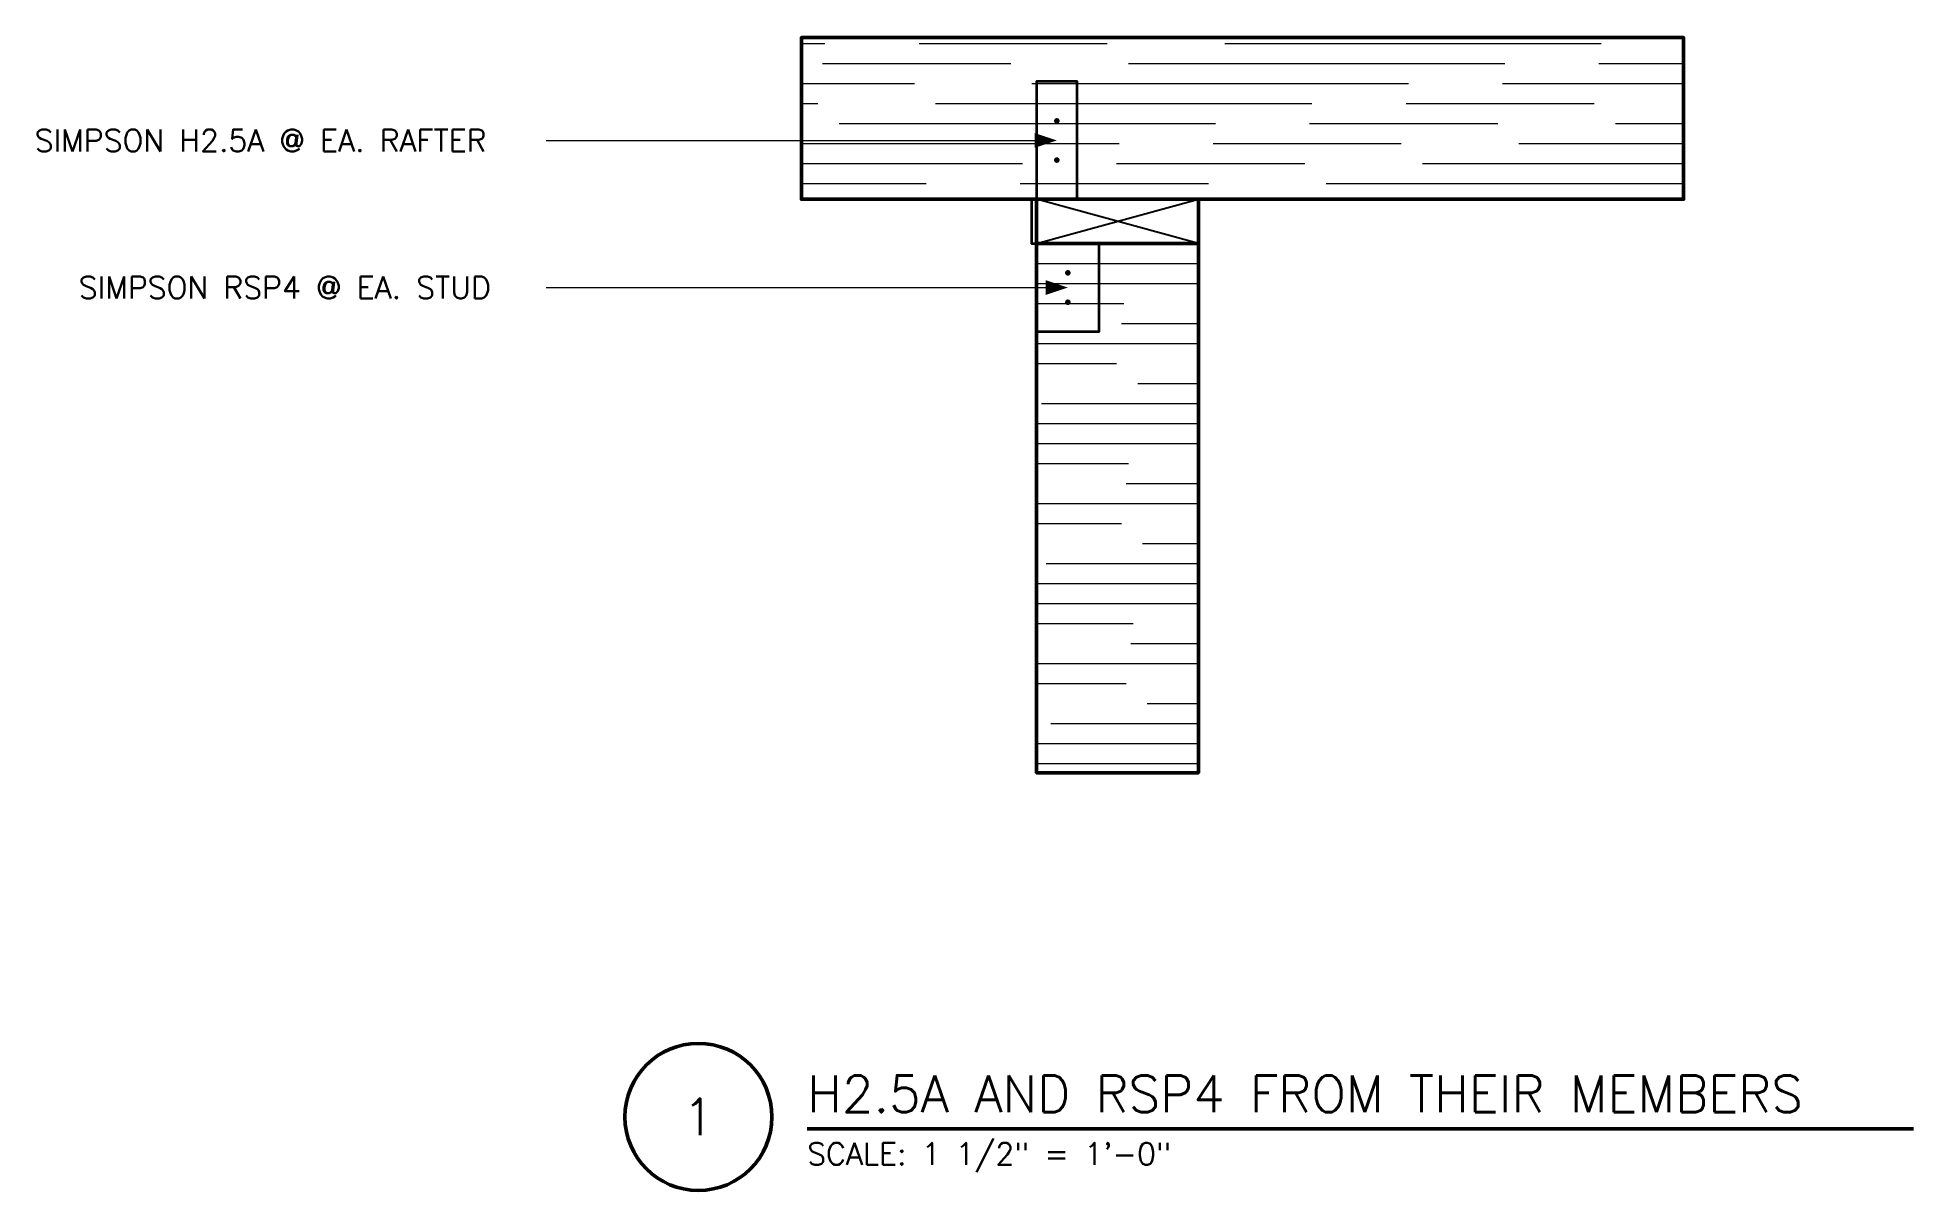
# Model space of a CAD drawing. Header units: inches. Extents: x -34 to 29.8, y -32.2 to 7.
import ezdxf
from ezdxf.enums import TextEntityAlignment as Align

# ---------------------------------------------------------------- set-up
doc = ezdxf.new("R2010")
doc.units = ezdxf.units.IN
doc.header["$MEASUREMENT"] = 0
for name, color, linetype, lineweight in [('S-ANNO-NOTE', 7, 'CONTINUOUS', 18), ('S-ANNO-TTLB', 7, 'CONTINUOUS', 50), ('S-DETL-BYND', 7, 'CONTINUOUS', 25), ('S-DETL-CUT', 7, 'CONTINUOUS', 50), ('S-DETL-PATT', 7, 'CONTINUOUS', 9), ('S-DETL-STL', 7, 'CONTINUOUS', 35)]:
    doc.layers.add(name, color=color, linetype=linetype, lineweight=lineweight)
doc.styles.add('KERF', font='romans.shx')
pattern_1 = [(0, (0, 0), (3.28, 0.68), [12.8, -3.2, 6.4, -4])]

msp = doc.modelspace()

# ---------------------------------------------------------------- hatches: boundary and pattern name
at = {"layer": 'S-ANNO-NOTE', "lineweight": 50}
for points in [[(0.6875, 3.5), (-0.0625, 3.75), (-0.0625, 3.25)], [(1.0625, -1.5), (0.3125, -1.25), (0.3125, -1.75)]]:
    msp.add_hatch(color=256, dxfattribs=at).paths.add_polyline_path(points)
at = {"layer": 'S-DETL-PATT', "lineweight": 9}
h = msp.add_hatch(dxfattribs=at)
h.set_pattern_fill('KERF-GRAIN', color=256, style=0)
h.set_pattern_definition(pattern_1)
h.paths.add_polyline_path([(-8, 1.5), (22, 1.5), (22, 7), (-8, 7)])
h = msp.add_hatch(dxfattribs=at)
h.set_pattern_fill('KERF-GRAIN', color=256, angle=90, style=0)
h.set_pattern_definition(pattern_1)
h.paths.add_polyline_path([(0, -18), (5.5, -18), (5.5, 0), (0, 0)])
at = {"layer": 'S-DETL-STL', "lineweight": 50}
for points in [[(0.7835, 4.166667, 1), (0.5915, 4.166667, 1)], [(0.7835, 2.833333, 1), (0.5915, 2.833333, 1)], [(1.1585, -1, 1), (0.9665, -1, 1)], [(1.1585, -2, 1), (0.9665, -2, 1)]]:
    msp.add_hatch(color=256, dxfattribs=at).paths.add_polyline_path(points)

# ---------------------------------------------------------------- linework, layer by layer
at = {"layer": 'S-ANNO-NOTE', "lineweight": 18}
for points in [[(-16.68, 3.5), (-15.68, 3.5), (-0.0625, 3.5)], [(-16.68, -1.5), (-15.68, -1.5), (0.3125, -1.5)]]:
    msp.add_lwpolyline(points, dxfattribs=at)
at = {"layer": 'S-ANNO-TTLB', "lineweight": 50}
msp.add_lwpolyline([(-14, -29.7, 1), (-9, -29.7, 1)], format="xyb", close=True, dxfattribs=at)
msp.add_lwpolyline([(-7.8, -30.1), (29.819048, -30.1)], dxfattribs=at)
at = {"layer": 'S-DETL-BYND', "lineweight": 25}
for points in [[(0, 0), (5.5, 1.5)], [(5.5, 0), (0, 1.5)]]:
    msp.add_lwpolyline(points, dxfattribs=at)
at = {"layer": 'S-DETL-CUT', "lineweight": 50}
for points in [[(5.5, 1.5), (22, 1.5), (22, 7), (-8, 7), (-8, 1.5), (0, 1.5)], [(0, 0), (0, -18), (5.5, -18), (5.5, 0)]]:
    msp.add_lwpolyline(points, dxfattribs=at)
msp.add_lwpolyline([(0, 0), (5.5, 0), (5.5, 1.5), (0, 1.5)], close=True, dxfattribs=at)
at = {"layer": 'S-DETL-STL', "lineweight": 35}
for points in [[(1.375, 1.5), (1.375, 5.5), (0, 5.5), (0, 1.5)], [(-0.176, 1.5), (-0.176, 0), (0, 0)], [(0, -3), (2.125, -3), (2.125, 0)]]:
    msp.add_lwpolyline(points, dxfattribs=at)

# ---------------------------------------------------------------- texts
at = {"layer": 'S-ANNO-NOTE', "lineweight": 18, "style": 'KERF'}
for s, p in [('SIMPSON H2.5A @ EA. RAFTER', (-34.071429, 3.125)), ('SIMPSON RSP4 @ EA. STUD', (-32.571429, -1.875))]:
    msp.add_text(s, height=0.75, dxfattribs=at).set_placement(p)
at = {"layer": 'S-ANNO-TTLB', "lineweight": 50, "style": 'KERF'}
msp.add_text('H2.5A AND RSP4 FROM THEIR MEMBERS', height=1.25, dxfattribs=at).set_placement((-7.8, -29.54))
msp.add_text('1', height=1.25, dxfattribs=at).set_placement((-11.5, -29.7), align=Align.MIDDLE_CENTER)
at = {"layer": 'S-ANNO-TTLB', "lineweight": 18, "style": 'KERF'}
msp.add_text('SCALE: 1 1/2" = 1\'-0"', height=0.75, dxfattribs=at).set_placement((-7.8, -31.33))

doc.saveas('drawing.dxf')
